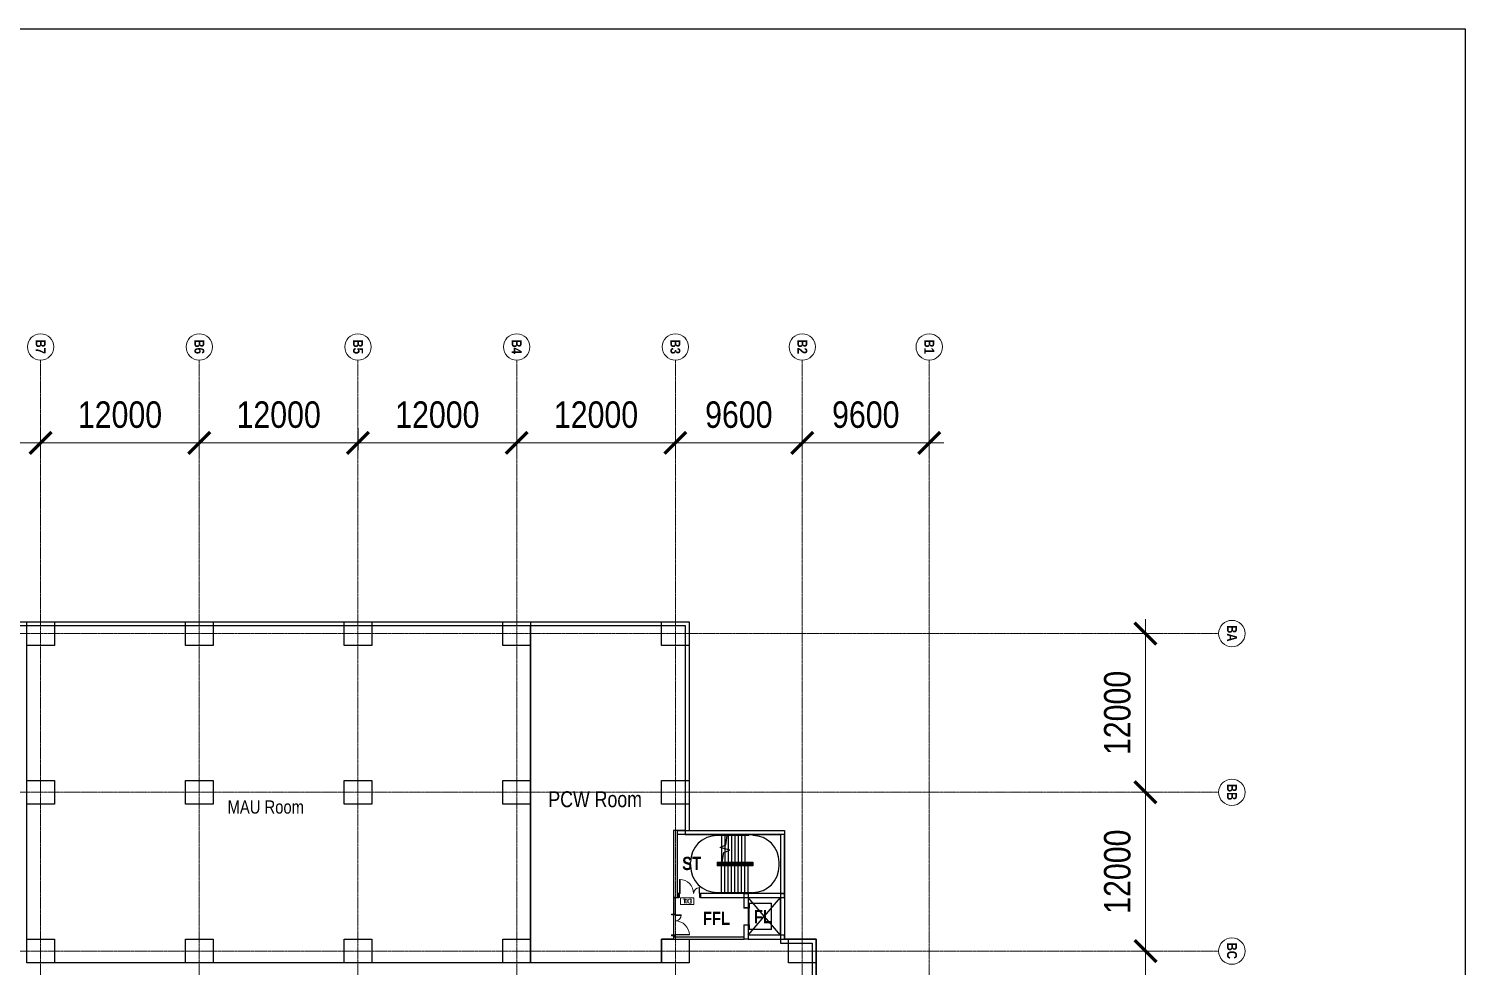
# Model space of a CAD drawing. Extents: x -15449 to 597104, y -1239737 to 53667.
# Drawn here: x 459514 to 568150, y -85685 to -14811 of the extents above; entities that cross this region are included whole.
import ezdxf

# ---------------------------------------------------------------- set-up
doc = ezdxf.new("R2010")
doc.units = 0
doc.header["$LTSCALE"] = 8
doc.linetypes.add('IDA - Grid Line', pattern=[3500, 2000, -500, 500, -500])
doc.layers.get('0').update_dxf_attribs({"color": 1, "linetype": 'CONTINUOUS'})
doc.layers.get('Defpoints').update_dxf_attribs({"linetype": 'CONTINUOUS'})
for name, color, linetype in [('000_CTCI_CR', 170, 'CONTINUOUS'), ('000_CTCI_CSA', 7, 'CONTINUOUS'), ('0_FIRE', 1, 'CONTINUOUS')]:
    doc.layers.add(name, color=color, linetype=linetype)
for name, color, linetype, lineweight in [('000_CTCI_PCW', 72, 'CONTINUOUS', 9), ('A-_ANOTGRID_E', 7, 'CONTINUOUS', 9), ('A-_DOOR----_E', 7, 'CONTINUOUS', 9), ('A-ANOT----_D', 7, 'CONTINUOUS', 9)]:
    doc.layers.add(name, color=color, linetype=linetype, lineweight=lineweight)
for name, color, linetype, lineweight, true_color in [('A-_--------_-D0-2', 4, 'CONTINUOUS', 18, 0x00ffff), ('A-_RALG----_E1-1', 4, 'CONTINUOUS', 9, 0x00ffff), ('A-_RALG----_E3-1', 4, 'CONTINUOUS', 9, 0x00ffff)]:
    doc.layers.add(name, color=color, linetype=linetype, lineweight=lineweight, true_color=true_color)
doc.styles.add('Arial Narrow', font='ARIALN.TTF', dxfattribs={"height": 0.2})
doc.styles.add('Arial Narrow_B', font='ARIALNB.TTF', dxfattribs={"height": 750})
doc.styles.add('Site Area', font='arial.ttf', dxfattribs={"width": 0.8})
doc.dimstyles.new('probe phase 2', dxfattribs={"dimscale": 1100, "dimtxt": 2000, "dimasz": 1.5, "dimexe": 1, "dimexo": 1, "dimgap": 1, "dimtad": 1, "dimdec": 0, "dimzin": 3, "dimdsep": 46, "dimtxsty": 'Arial Narrow', "dimblk": 'X-F10A-LAY-S0-00-ASITE-002$0$_ArchTick', "dimcen": 0, "dimdle": 1, "dimclrd": 256, "dimclre": 256, "dimclrt": 256, "dimadec": 0, "dimazin": 0, "dimtfac": 0.5, "dimtdec": 0, "dimtix": 1, "dimtmove": 2, "dimatfit": 3, "dimfxl": 1, "dimtolj": 1, "dimtzin": 15, "dimlwd": -1, "dimlwe": -1, "dimarcsym": 0})

# ---------------------------------------------------------------- blocks, each defined once
blk = doc.blocks.new('X-F10A-LAY-S0-00-ASITE-002$0$_ArchTick')
at = {"color": 0, "linetype": 'ByBlock', "const_width": 0.15}
blk.add_lwpolyline([(-0.5, -0.5), (0.5, 0.5)], dxfattribs=at)
blk = doc.blocks.new('*D395')
at = {"layer": 'A-ANOT----_D', "transparency": 16777216}
for p, q in [((-69604, 2624), (-69604, 4279)), ((-59404, 2624), (-59404, 4279)), ((-58304, 3179), (-70704, 3179))]:
    blk.add_line(p, q, dxfattribs=at)
at = {"layer": 'Defpoints', "color": 0, "transparency": 16777216}
for p in [(-69604, 3179), (-69604, 1524, 0), (-59404, 1524)]:
    blk.add_point(p, dxfattribs=at)
at = {"layer": 'A-ANOT----_D', "transparency": 16777216, "xscale": 1650, "yscale": 1650, "zscale": 1650, "rotation": 180}
blk.add_blockref('X-F10A-LAY-S0-00-ASITE-002$0$_ArchTick', (-69604, 3179), dxfattribs=at)
at = {"layer": 'A-ANOT----_D', "transparency": 16777216, "xscale": 1650, "yscale": 1650, "zscale": 1650}
blk.add_blockref('X-F10A-LAY-S0-00-ASITE-002$0$_ArchTick', (-59404, 3179), dxfattribs=at)
at = {"layer": 'A-ANOT----_D', "transparency": 16777216, "insert": (-64504, 5300), "char_height": 2000, "width": 8231.19, "attachment_point": 5, "style": 'Arial Narrow'}
blk.add_mtext('\\A1;10200', dxfattribs=at)
blk = doc.blocks.new('*D396')
at = {"layer": 'A-ANOT----_D', "transparency": 16777216}
for p, q in [((24149, -10139), (24149, -24339)), ((24703, -11239), (23049, -11239)), ((24703, -23239), (23049, -23239))]:
    blk.add_line(p, q, dxfattribs=at)
at = {"layer": 'Defpoints', "color": 0, "transparency": 16777216}
for p in [(25803, -11239), (24149, -23239), (25803, -23239, 0)]:
    blk.add_point(p, dxfattribs=at)
at = {"layer": 'A-ANOT----_D', "transparency": 16777216, "xscale": 1650, "yscale": 1650, "zscale": 1650}
for p, rotation in [((24149, -11239), 90), ((24149, -23239), 270)]:
    blk.add_blockref('X-F10A-LAY-S0-00-ASITE-002$0$_ArchTick', p, dxfattribs=dict(at, rotation=rotation))
at = {"layer": 'A-ANOT----_D', "transparency": 16777216, "insert": (22028, -17239), "char_height": 2000, "width": 8231.19, "attachment_point": 5, "rotation": 90, "style": 'Arial Narrow'}
blk.add_mtext('\\A1;12000', dxfattribs=at)
blk = doc.blocks.new('Grid - 4 mm Dia-18759-PH2 LEVEL 3 PROBE')
at = {"layer": 'A-_ANOTGRID_E'}
blk.add_circle((0, 0), 4, dxfattribs=at)
blk = doc.blocks.new('*D381')
at = {"layer": 'A-ANOT----_D', "transparency": 16777216}
for p, q in [((-59404, 2624), (-59404, 4279)), ((-47404, 2624), (-47404, 4279)), ((-46304, 3179), (-60504, 3179))]:
    blk.add_line(p, q, dxfattribs=at)
at = {"layer": 'Defpoints', "color": 0, "transparency": 16777216}
for p in [(-59404, 3179), (-59404, 1524, 0), (-47404, 1524)]:
    blk.add_point(p, dxfattribs=at)
at = {"layer": 'A-ANOT----_D', "transparency": 16777216, "xscale": 1650, "yscale": 1650, "zscale": 1650, "rotation": 180}
blk.add_blockref('X-F10A-LAY-S0-00-ASITE-002$0$_ArchTick', (-59404, 3179), dxfattribs=at)
at = {"layer": 'A-ANOT----_D', "transparency": 16777216, "xscale": 1650, "yscale": 1650, "zscale": 1650}
blk.add_blockref('X-F10A-LAY-S0-00-ASITE-002$0$_ArchTick', (-47404, 3179), dxfattribs=at)
at = {"layer": 'A-ANOT----_D', "transparency": 16777216, "insert": (-53404, 5300), "char_height": 2000, "width": 8231.19, "attachment_point": 5, "style": 'Arial Narrow'}
blk.add_mtext('\\A1;12000', dxfattribs=at)
blk = doc.blocks.new('*D382')
at = {"layer": 'A-ANOT----_D', "transparency": 16777216}
for p, q in [((-47404, 2624), (-47404, 4279)), ((-35404, 2624), (-35404, 4279)), ((-34304, 3179), (-48504, 3179))]:
    blk.add_line(p, q, dxfattribs=at)
at = {"layer": 'Defpoints', "color": 0, "transparency": 16777216}
for p in [(-47404, 3179), (-47404, 1524, 0), (-35404, 1524)]:
    blk.add_point(p, dxfattribs=at)
at = {"layer": 'A-ANOT----_D', "transparency": 16777216, "xscale": 1650, "yscale": 1650, "zscale": 1650, "rotation": 180}
blk.add_blockref('X-F10A-LAY-S0-00-ASITE-002$0$_ArchTick', (-47404, 3179), dxfattribs=at)
at = {"layer": 'A-ANOT----_D', "transparency": 16777216, "xscale": 1650, "yscale": 1650, "zscale": 1650}
blk.add_blockref('X-F10A-LAY-S0-00-ASITE-002$0$_ArchTick', (-35404, 3179), dxfattribs=at)
at = {"layer": 'A-ANOT----_D', "transparency": 16777216, "insert": (-41404, 5300), "char_height": 2000, "width": 8231.19, "attachment_point": 5, "style": 'Arial Narrow'}
blk.add_mtext('\\A1;12000', dxfattribs=at)
blk = doc.blocks.new('*D383')
at = {"layer": 'A-ANOT----_D', "transparency": 16777216}
for p, q in [((-35404, 2624), (-35404, 4279)), ((-23404, 2624), (-23404, 4279)), ((-22304, 3179), (-36504, 3179))]:
    blk.add_line(p, q, dxfattribs=at)
at = {"layer": 'Defpoints', "color": 0, "transparency": 16777216}
for p in [(-35404, 3179), (-35404, 1524, 0), (-23404, 1524)]:
    blk.add_point(p, dxfattribs=at)
at = {"layer": 'A-ANOT----_D', "transparency": 16777216, "xscale": 1650, "yscale": 1650, "zscale": 1650, "rotation": 180}
blk.add_blockref('X-F10A-LAY-S0-00-ASITE-002$0$_ArchTick', (-35404, 3179), dxfattribs=at)
at = {"layer": 'A-ANOT----_D', "transparency": 16777216, "xscale": 1650, "yscale": 1650, "zscale": 1650}
blk.add_blockref('X-F10A-LAY-S0-00-ASITE-002$0$_ArchTick', (-23404, 3179), dxfattribs=at)
at = {"layer": 'A-ANOT----_D', "transparency": 16777216, "insert": (-29404, 5300), "char_height": 2000, "width": 8231.19, "attachment_point": 5, "style": 'Arial Narrow'}
blk.add_mtext('\\A1;12000', dxfattribs=at)
blk = doc.blocks.new('*D384')
at = {"layer": 'A-ANOT----_D', "transparency": 16777216}
for p, q in [((-23404, 2624), (-23404, 4279)), ((-11404, 2624), (-11404, 4279)), ((-10304, 3179), (-24504, 3179))]:
    blk.add_line(p, q, dxfattribs=at)
at = {"layer": 'Defpoints', "color": 0, "transparency": 16777216}
for p in [(-23404, 3179), (-23404, 1524, 0), (-11404, 1524)]:
    blk.add_point(p, dxfattribs=at)
at = {"layer": 'A-ANOT----_D', "transparency": 16777216, "xscale": 1650, "yscale": 1650, "zscale": 1650, "rotation": 180}
blk.add_blockref('X-F10A-LAY-S0-00-ASITE-002$0$_ArchTick', (-23404, 3179), dxfattribs=at)
at = {"layer": 'A-ANOT----_D', "transparency": 16777216, "xscale": 1650, "yscale": 1650, "zscale": 1650}
blk.add_blockref('X-F10A-LAY-S0-00-ASITE-002$0$_ArchTick', (-11404, 3179), dxfattribs=at)
at = {"layer": 'A-ANOT----_D', "transparency": 16777216, "insert": (-17404, 5300), "char_height": 2000, "width": 8231.19, "attachment_point": 5, "style": 'Arial Narrow'}
blk.add_mtext('\\A1;12000', dxfattribs=at)
blk = doc.blocks.new('*D385')
at = {"layer": 'A-ANOT----_D', "transparency": 16777216}
for p, q in [((-11404, 2624), (-11404, 4279)), ((-1804, 2624), (-1804, 4279)), ((-704, 3179), (-12504, 3179))]:
    blk.add_line(p, q, dxfattribs=at)
at = {"layer": 'Defpoints', "color": 0, "transparency": 16777216}
for p in [(-11404, 3179), (-11404, 1524, 0), (-1804, 1524, 0)]:
    blk.add_point(p, dxfattribs=at)
at = {"layer": 'A-ANOT----_D', "transparency": 16777216, "xscale": 1650, "yscale": 1650, "zscale": 1650, "rotation": 180}
blk.add_blockref('X-F10A-LAY-S0-00-ASITE-002$0$_ArchTick', (-11404, 3179), dxfattribs=at)
at = {"layer": 'A-ANOT----_D', "transparency": 16777216, "xscale": 1650, "yscale": 1650, "zscale": 1650}
blk.add_blockref('X-F10A-LAY-S0-00-ASITE-002$0$_ArchTick', (-1804, 3179), dxfattribs=at)
at = {"layer": 'A-ANOT----_D', "transparency": 16777216, "insert": (-6604, 5300), "char_height": 2000, "width": 8231.19, "attachment_point": 5, "style": 'Arial Narrow'}
blk.add_mtext('\\A1;9600', dxfattribs=at)
blk = doc.blocks.new('*D386')
at = {"layer": 'A-ANOT----_D', "transparency": 16777216}
for p, q in [((-1804, 2624), (-1804, 4279)), ((7796, 2624), (7796, 4279)), ((8896, 3179), (-2904, 3179))]:
    blk.add_line(p, q, dxfattribs=at)
at = {"layer": 'Defpoints', "color": 0, "transparency": 16777216}
for p in [(-1804, 3179), (-1804, 1524, 0), (7796, 1524, 0)]:
    blk.add_point(p, dxfattribs=at)
at = {"layer": 'A-ANOT----_D', "transparency": 16777216, "xscale": 1650, "yscale": 1650, "zscale": 1650, "rotation": 180}
blk.add_blockref('X-F10A-LAY-S0-00-ASITE-002$0$_ArchTick', (-1804, 3179), dxfattribs=at)
at = {"layer": 'A-ANOT----_D', "transparency": 16777216, "xscale": 1650, "yscale": 1650, "zscale": 1650}
blk.add_blockref('X-F10A-LAY-S0-00-ASITE-002$0$_ArchTick', (7796, 3179), dxfattribs=at)
at = {"layer": 'A-ANOT----_D', "transparency": 16777216, "insert": (2996, 5300), "char_height": 2000, "width": 8231.19, "attachment_point": 5, "style": 'Arial Narrow'}
blk.add_mtext('\\A1;9600', dxfattribs=at)
blk = doc.blocks.new('*D387')
at = {"layer": 'A-ANOT----_D', "transparency": 16777216}
for p, q in [((24149, -22139), (24149, -36339)), ((24703, -23239), (23049, -23239)), ((24703, -35239), (23049, -35239))]:
    blk.add_line(p, q, dxfattribs=at)
at = {"layer": 'Defpoints', "color": 0, "transparency": 16777216}
for p in [(25803, -23239), (24149, -35239), (25803, -35239, 0)]:
    blk.add_point(p, dxfattribs=at)
at = {"layer": 'A-ANOT----_D', "transparency": 16777216, "xscale": 1650, "yscale": 1650, "zscale": 1650}
for p, rotation in [((24149, -23239), 90), ((24149, -35239), 270)]:
    blk.add_blockref('X-F10A-LAY-S0-00-ASITE-002$0$_ArchTick', p, dxfattribs=dict(at, rotation=rotation))
at = {"layer": 'A-ANOT----_D', "transparency": 16777216, "insert": (22028, -29239), "char_height": 2000, "width": 8231.19, "attachment_point": 5, "rotation": 90, "style": 'Arial Narrow'}
blk.add_mtext('\\A1;12000', dxfattribs=at)
blk = doc.blocks.new('*D388')
at = {"layer": 'A-ANOT----_D', "transparency": 16777216}
for p, q in [((24149, -34139), (24149, -48339)), ((24703, -35239), (23049, -35239)), ((24703, -47239), (23049, -47239))]:
    blk.add_line(p, q, dxfattribs=at)
at = {"layer": 'Defpoints', "color": 0, "transparency": 16777216}
for p in [(25803, -35239), (24149, -47239), (25803, -47239, 0)]:
    blk.add_point(p, dxfattribs=at)
at = {"layer": 'A-ANOT----_D', "transparency": 16777216, "xscale": 1650, "yscale": 1650, "zscale": 1650}
for p, rotation in [((24149, -35239), 90), ((24149, -47239), 270)]:
    blk.add_blockref('X-F10A-LAY-S0-00-ASITE-002$0$_ArchTick', p, dxfattribs=dict(at, rotation=rotation))
at = {"layer": 'A-ANOT----_D', "transparency": 16777216, "insert": (22028, -41239), "char_height": 2000, "width": 8231.19, "attachment_point": 5, "rotation": 90, "style": 'Arial Narrow'}
blk.add_mtext('\\A1;12000', dxfattribs=at)
blk = doc.blocks.new('column grid')
at = {"color": 252, "elevation": 0}
for points in [[(-60454.4, -10338.8), (-58354.4, -10338.8), (-58354.4, -12138.8), (-60454.4, -12138.8)], [(-48454.4, -10339.3), (-46354.4, -10339.3), (-46354.4, -12139.3), (-48454.4, -12139.3)], [(-36454.4, -10339.4), (-34354.4, -10339.4), (-34354.4, -12139.4), (-36454.4, -12139.4)], [(-24454.4, -10338.8), (-22354.4, -10338.8), (-22354.4, -12138.8), (-24454.4, -12138.8)], [(-12454.4, -10338.8), (-10354.4, -10338.8), (-10354.4, -12138.8), (-12454.4, -12138.8)], [(-60454.4, -22338.8), (-58354.4, -22338.8), (-58354.4, -24138.8), (-60454.4, -24138.8)], [(-48454.4, -22339.3), (-46354.4, -22339.3), (-46354.4, -24139.3), (-48454.4, -24139.3)], [(-36454.4, -22339.4), (-34354.4, -22339.4), (-34354.4, -24139.4), (-36454.4, -24139.4)], [(-24454.4, -22338.8), (-22354.4, -22338.8), (-22354.4, -24138.8), (-24454.4, -24138.8)], [(-12454.4, -22338.8), (-10354.4, -22338.8), (-10354.4, -24138.8), (-12454.4, -24138.8)], [(-60454.4, -34338.8), (-58354.4, -34338.8), (-58354.4, -36138.8), (-60454.4, -36138.8)], [(-48454.4, -34339.3), (-46354.4, -34339.3), (-46354.4, -36139.3), (-48454.4, -36139.3)], [(-36454.4, -34339.4), (-34354.4, -34339.4), (-34354.4, -36139.4), (-36454.4, -36139.4)], [(-24454.4, -34338.8), (-22354.4, -34338.8), (-22354.4, -36138.8), (-24454.4, -36138.8)], [(-12454.4, -34338.8), (-10354.4, -34338.8), (-10354.4, -36138.8), (-12454.4, -36138.8)], [(-2854.4, -34338.8), (-754.4, -34338.8), (-754.4, -36138.8), (-2854.4, -36138.8)]]:
    blk.add_lwpolyline(points, close=True, dxfattribs=at)
at = {"layer": 'A-_ANOTGRID_E', "color": 8, "linetype": 'IDA - Grid Line', "ltscale": 0.005, "true_color": 0x808080}
for p, q in [((-59404.4, 9427, 0), (-59404.4, -120414.2, 0)), ((-47404.4, 9427, 0), (-47404.4, -120414.2, 0)), ((-35404.4, 9427, 0), (-35404.4, -120414.2, 0)), ((-23404.4, 9427, 0), (-23404.4, -120414.2, 0)), ((-11404.4, 9427, 0), (-11404.4, -120414.2, 0)), ((-1804.4, 9427, 0), (-1804.4, -120414.2, 0)), ((7795.6, 9427, 0), (7795.6, -120414.2, 0)), ((29680.4, -11238.8, 0), (-104784.6, -11238.8, 0)), ((29680.4, -23238.8, 0), (-104784.6, -23238.8, 0)), ((29680.4, -35238.8, 0), (-104784.6, -35238.8, 0))]:
    blk.add_line(p, q, dxfattribs=at)
at = {"layer": 'Defpoints', "color": 2, "elevation": 0}
blk.add_lwpolyline([(-127418.5, 34485), (48331.5, 34485), (48331.5, -126648), (-127418.5, -126648)], close=True, dxfattribs=at)
at = {"layer": 'A-_ANOTGRID_E'}
for p, xscale, yscale, zscale, rotation in [((-59404.4, 10427, 0), 249.9999999999997, 249.9999999999997, 249.9999999999997, 180), ((-47404.4, 10427, 0), 249.9999999999997, 249.9999999999997, 249.9999999999997, 179.9999999999998), ((-35404.4, 10427, 0), 249.9999999999998, 249.9999999999998, 249.9999999999998, 179.9999999999997), ((-23404.4, 10427, 0), 249.9999999999997, 249.9999999999997, 249.9999999999997, 179.9999999999999), ((-11404.4, 10427, 0), 249.9999999999998, 249.9999999999998, 249.9999999999998, 179.9999999999998), ((-1804.4, 10427, 0), 249.9999999999997, 249.9999999999997, 249.9999999999997, 179.9999999999999), ((7795.6, 10427, 0), 249.9999999999998, 249.9999999999998, 249.9999999999998, 179.9999999999998), ((30680.4, -23238.8, 0), 250.0000000000003, 250.0000000000003, 250.0000000000003, 90), ((30680.4, -35238.8, 0), 250.0000000000003, 250.0000000000003, 250.0000000000003, 90)]:
    blk.add_blockref('Grid - 4 mm Dia-18759-PH2 LEVEL 3 PROBE', p, dxfattribs=dict(at, xscale=xscale, yscale=yscale, zscale=zscale, rotation=rotation))
at = {"layer": 'A-_ANOTGRID_E', "color": 1, "xscale": 250.0000000000003, "yscale": 250.0000000000003, "zscale": 250.0000000000003, "rotation": 90}
blk.add_blockref('Grid - 4 mm Dia-18759-PH2 LEVEL 3 PROBE', (30680.4, -11238.8, 0), dxfattribs=at)
at = {"layer": 'A-_ANOTGRID_E', "char_height": 750, "attachment_point": 1, "rotation": 270, "style": 'Arial Narrow_B'}
for s, insert, width in [('B7', (-59026.3, 10996, 0), 1342.827), ('B6', (-47026.3, 10996, 0), 1342.827), ('B5', (-35026.3, 10996, 0), 1342.827), ('B4', (-23026.3, 10996, 0), 1342.827), ('B3', (-11026.3, 10996, 0), 1342.827), ('B2', (-1426.3, 10996, 0), 1342.827), ('B1', (8173.7, 10996, 0), 1342.827), ('BA', (31064.6, -10602.8, 0), 1342.827), ('BB', (31064.6, -22602.8, 0), 1523.206), ('BC', (31064.6, -34602.8, 0), 1523.206)]:
    blk.add_mtext(s, dxfattribs=dict(at, insert=insert, width=width))
at = {"layer": 'A-ANOT----_D'}
for base, p1, p2, picture, middle in [((-69604.4, 3178.8, 0), (-59404.4, 1524.3, 0), (-69604.4, 1524.3, 0), '*D395', (-64504.4, 5299.9, 0)), ((-59404.4, 3178.8, 0), (-47404.4, 1524.3, 0), (-59404.4, 1524.3, 0), '*D381', (-53404.4, 5299.9, 0)), ((-47404.4, 3178.8, 0), (-35404.4, 1524.3, 0), (-47404.4, 1524.3, 0), '*D382', (-41404.4, 5299.9, 0)), ((-35404.4, 3178.8, 0), (-23404.4, 1524.3, 0), (-35404.4, 1524.3, 0), '*D383', (-29404.4, 5299.9, 0)), ((-23404.4, 3178.8, 0), (-11404.4, 1524.3, 0), (-23404.4, 1524.3, 0), '*D384', (-17404.4, 5299.9, 0)), ((-11404.4, 3178.8, 0), (-1804.4, 1524.3, 0), (-11404.4, 1524.3, 0), '*D385', (-6604.4, 5299.9, 0)), ((-1804.4, 3178.8, 0), (7795.6, 1524.3, 0), (-1804.4, 1524.3, 0), '*D386', (2995.6, 5299.9, 0))]:
    dim = blk.add_linear_dim(base=base, p1=p1, p2=p2, dimstyle='probe phase 2', dxfattribs=at)
    dim.commit()
    dim.dimension.update_dxf_attribs({"geometry": picture, "text_midpoint": middle})
for base, p1, p2, picture, middle in [((24148.9, -23238.8, 0), (25803.4, -11238.8, 0), (25803.4, -23238.8, 0), '*D396', (22027.7, -17238.8, 0)), ((24148.9, -35238.8, 0), (25803.4, -23238.8, 0), (25803.4, -35238.8, 0), '*D387', (22027.7, -29238.8, 0)), ((24148.9, -47238.8, 0), (25803.4, -35238.8, 0), (25803.4, -47238.8, 0), '*D388', (22027.7, -41238.8, 0))]:
    dim = blk.add_linear_dim(base=base, p1=p1, p2=p2, angle=90, dimstyle='probe phase 2', dxfattribs=at)
    dim.commit()
    dim.dimension.update_dxf_attribs({"geometry": picture, "text_midpoint": middle})
blk = doc.blocks.new('CTCI_Building Footprint and Grid')
at = {"color": 8}
for p, q in [((1976397, -892162, 0), (1976097, -892162, 0)), ((1976097, -892162, 0), (1976097, -897222, 0)), ((1976397, -892162, 0), (1984496, -892162, 0)), ((1976397, -892462, 0), (1976397, -892162, 0)), ((1976397, -897222, 0), (1976397, -892162, 0)), ((1984496, -892462, 0), (1976397, -892462, 0)), ((1979746, -892462, 0), (1979746, -892502, 0)), ((1979746, -892542, 0), (1979746, -894542, 0)), ((1979996, -892462, 0), (1979996, -892502, 0)), ((1979996, -892542, 0), (1979996, -894542, 0)), ((1980074, -893253, 0), (1980176, -892542, 0)), ((1980187, -892502, 0), (1980197, -892462, 0)), ((1980246, -892462, 0), (1980246, -892502, 0)), ((1980246, -892542, 0), (1980246, -894542, 0)), ((1980496, -892462, 0), (1980496, -892502, 0)), ((1980496, -892542, 0), (1980496, -894542, 0)), ((1980746, -892462, 0), (1980746, -892502, 0)), ((1980746, -892542, 0), (1980746, -894542, 0)), ((1980996, -892462, 0), (1980996, -892502, 0)), ((1980996, -892542, 0), (1980996, -894542, 0)), ((1981246, -892462, 0), (1981246, -892502, 0)), ((1981246, -892542, 0), (1981246, -894542, 0)), ((1981496, -892462, 0), (1981496, -892502, 0)), ((1981496, -892542, 0), (1981496, -894542, 0)), ((1984496, -892462, 0), (1984196, -892462, 0)), ((1984196, -892462, 0), (1984196, -896922, 0)), ((1984496, -892162, 0), (1984496, -892462, 0)), ((1984496, -896922, 0), (1984496, -892462, 0)), ((1979634, -893445, 0), (1980074, -893253, 0)), ((1980359, -893640, 0), (1979634, -893445, 0)), ((1979746, -893396, 0), (1979746, -893475, 0)), ((1979795, -894542, 0), (1979919, -893832, 0)), ((1979919, -893832, 0), (1980359, -893640, 0)), ((1979996, -893287, 0), (1979996, -893542, 0)), ((1980246, -893609, 0), (1980246, -893689, 0)), ((1977396, -894842, 0), (1977396, -894542, 0)), ((1979396, -894542, 0), (1979396, -894842, 0)), ((1979746, -896842, 0), (1979746, -894842, 0)), ((1979996, -896842, 0), (1979996, -894842, 0)), ((1980246, -896842, 0), (1980246, -894842, 0)), ((1980496, -896842, 0), (1980496, -894842, 0)), ((1980746, -896842, 0), (1980746, -894842, 0)), ((1980996, -896842, 0), (1980996, -894842, 0)), ((1981246, -896842, 0), (1981246, -894842, 0)), ((1981496, -896842, 0), (1981496, -894842, 0)), ((1981746, -896842, 0), (1981746, -894842, 0)), ((1982096, -894842, 0), (1982096, -894542, 0)), ((1982096, -894542, 0), (1982096, -894842, 0)), ((1984096, -894842, 0), (1984096, -894542, 0)), ((1976097, -897222, 0), (1976397, -897222, 0)), ((1976247, -897222, 0), (1976097, -897222, 0)), ((1976097, -897222, 0), (1976097, -898473, 0)), ((1976247, -898473, 0), (1976247, -897222, 0)), ((1976497, -896922, 0), (1976397, -896922, 0)), ((1976397, -896922, 0), (1976397, -897222, 0)), ((1976397, -897222, 0), (1976497, -897222, 0)), ((1976497, -897222, 0), (1976497, -896922, 0)), ((1984496, -896922, 0), (1978147, -896922, 0)), ((1978147, -896922, 0), (1978147, -897222, 0)), ((1978147, -897222, 0), (1984496, -897222, 0)), ((1979746, -896922, 0), (1979746, -896882, 0)), ((1979996, -896922, 0), (1979996, -896882, 0)), ((1980246, -896922, 0), (1980246, -896882, 0)), ((1980496, -896922, 0), (1980496, -896882, 0)), ((1980746, -896922, 0), (1980746, -896882, 0)), ((1980996, -896922, 0), (1980996, -896882, 0)), ((1981246, -896922, 0), (1981246, -896882, 0)), ((1981446, -897998, 0), (1981446, -896922, 0)), ((1981446, -896922, 0), (1981746, -896922, 0)), ((1981496, -896922, 0), (1981496, -896882, 0)), ((1981746, -896922, 0), (1981746, -896882, 0)), ((1981746, -896922, 0), (1981746, -897998, 0)), ((1984496, -896922, 0), (1981746, -896922, 0)), ((1981746, -896922, 0), (1981746, -897222, 0)), ((1981746, -900073, 0), (1984196, -897222, 0)), ((1984196, -900073, 0), (1981746, -897222, 0)), ((1981746, -897222, 0), (1984496, -897222, 0)), ((1984196, -896922, 0), (1984496, -896922, 0)), ((1984196, -900073, 0), (1984196, -897222, 0)), ((1984196, -897222, 0), (1984496, -897222, 0)), ((1984496, -897222, 0), (1984496, -896922, 0)), ((1984496, -897222, 0), (1984496, -896922, 0)), ((1984496, -897222, 0), (1984496, -900073, 0)), ((1981746, -897998, 0), (1981446, -897998, 0)), ((1976097, -898473, 0), (1976247, -898473, 0)), ((1981446, -900373, 0), (1981446, -899298, 0)), ((1981446, -899298, 0), (1981746, -899298, 0)), ((1981746, -899298, 0), (1981746, -900373, 0)), ((1981446, -900223, 0), (1976097, -900223, 0)), ((1976097, -900223, 0), (1976097, -900373, 0)), ((1976097, -900373, 0), (1981446, -900373, 0)), ((1981446, -900373, 0), (1981446, -900223, 0)), ((1981746, -900373, 0), (1981446, -900373, 0)), ((1984496, -900073, 0), (1981747, -900073, 0)), ((1981747, -900073, 0), (1981747, -900373, 0)), ((1984497, -900073, 0), (1981747, -900073, 0)), ((1981747, -900073, 0), (1981747, -900373, 0)), ((1981747, -900373, 0), (1984496, -900373, 0)), ((1981747, -900373, 0), (1984497, -900373, 0)), ((1984496, -900073, 0), (1984196, -900073, 0)), ((1984496, -900373, 0), (1984496, -900073, 0)), ((1984497, -900373, 0), (1984497, -900073, 0))]:
    blk.add_line(p, q, dxfattribs=at)
for centre, start, end in [((1979396, -894542, 0), 90, 180), ((1982096, -894542, 0), 0, 90), ((1979396, -894842, 0), 180, 270), ((1982096, -894842, 0), 270, 0)]:
    blk.add_arc(centre, 2000, start, end, dxfattribs=at)
at = {"layer": '000_CTCI_CSA', "color": 8}
for p, q in [((1907397, -876372, 0), (1977296, -876373, 0)), ((1907697, -876672, 0), (1976996, -876673, 0)), ((1976996, -876673, 0), (1976996, -892462, 0)), ((1977296, -876373, 0), (1977296, -892162, 0)), ((1976996, -892462, 0), (1984197, -892462, 0)), ((1977296, -892162, 0), (1984497, -892162, 0)), ((1984197, -892462, 0), (1984197, -900673, 0)), ((1984497, -892162, 0), (1984497, -900373, 0)), ((1984497, -900373, 0), (1986897, -900373, 0)), ((1986897, -900373, 0), (1986897, -936373, 0)), ((1984197, -900673, 0), (1986597, -900673, 0)), ((1986597, -900673, 0), (1986597, -936673, 0))]:
    blk.add_line(p, q, dxfattribs=at)
at = {"layer": 'A-_--------_-D0-2', "color": 8}
for p, q in [((1976647, -897256, 0), (1976647, -897756, 0)), ((1977647, -897256, 0), (1976647, -897256, 0)), ((1977647, -897756, 0), (1977647, -897256, 0)), ((1976647, -897756, 0), (1977647, -897756, 0)), ((1976997, -897356, 0), (1976857, -897356, 0)), ((1976927, -897356, 0), (1976927, -897656, 0)), ((1977047, -897356, 0), (1977047, -897656, 0)), ((1977117, -897356, 0), (1977257, -897656, 0)), ((1977257, -897356, 0), (1977117, -897656, 0)), ((1977437, -897356, 0), (1977307, -897356, 0)), ((1977437, -897656, 0), (1977307, -897656, 0)), ((1977437, -897498, 0), (1977357, -897498, 0)), ((1977437, -897356, 0), (1977437, -897656, 0))]:
    blk.add_line(p, q, dxfattribs=at)
at = {"layer": 'A-_DOOR----_E', "color": 8}
for p, q in [((1976567, -895862, 0), (1976599, -895862, 0)), ((1976567, -896922, 0), (1976567, -895862, 0)), ((1976599, -895862, 0), (1976599, -896922, 0)), ((1976497, -897222, 0), (1976497, -896922, 0)), ((1976497, -896922, 0), (1976567, -896922, 0)), ((1976567, -897222, 0), (1976497, -897222, 0)), ((1976599, -896922, 0), (1976567, -896922, 0)), ((1976567, -896922, 0), (1976567, -897222, 0)), ((1978077, -896472, 0), (1978045, -896472, 0)), ((1978045, -896472, 0), (1978045, -896922, 0)), ((1978045, -896922, 0), (1978077, -896922, 0)), ((1978077, -896922, 0), (1978077, -896472, 0)), ((1978077, -897222, 0), (1978077, -896922, 0)), ((1978077, -896922, 0), (1978147, -896922, 0)), ((1978147, -897222, 0), (1978077, -897222, 0)), ((1978147, -896922, 0), (1978147, -897222, 0)), ((1981426, -898013, 0), (1981426, -897873, 0)), ((1981431, -897868, 0), (1981446, -897868, 0)), ((1981446, -897868, 0), (1981431, -897868, 0)), ((1981751, -898018, 0), (1981431, -898018, 0)), ((1981746, -897918, 0), (1981751, -897918, 0)), ((1981746, -899278, 0), (1981746, -898017, 0)), ((1981751, -897918, 0), (1981751, -898018, 0)), ((1981751, -897918, 0), (1981761, -897918, 0)), ((1981761, -897918, 0), (1981761, -899378, 0)), ((1981761, -897998, 0), (1981761, -898646, 0)), ((1981786, -898646, 0), (1981786, -897998, 0)), ((1981801, -898648, 0), (1981801, -897998, 0)), ((1981826, -897648, 0), (1983526, -897648, 0)), ((1981826, -898018, 0), (1981826, -897648, 0)), ((1981826, -897673, 0), (1981826, -898018, 0)), ((1981826, -897998, 0), (1981826, -898648, 0)), ((1981826, -898018, 0), (1981851, -898018, 0)), ((1983501, -897673, 0), (1981851, -897673, 0)), ((1981851, -898018, 0), (1981851, -897673, 0)), ((1983501, -899623, 0), (1983501, -897673, 0)), ((1983526, -897648, 0), (1983526, -899648, 0)), ((1975947, -898473, 0), (1975947, -898543, 0)), ((1976247, -898473, 0), (1975947, -898473, 0)), ((1975947, -898543, 0), (1976247, -898543, 0)), ((1976247, -898543, 0), (1976247, -898473, 0)), ((1976247, -898543, 0), (1976697, -898543, 0)), ((1976247, -898575, 0), (1976247, -898543, 0)), ((1976697, -898575, 0), (1976247, -898575, 0)), ((1976697, -898543, 0), (1976697, -898575, 0)), ((1981426, -899423, 0), (1981426, -899283, 0)), ((1981431, -899278, 0), (1981751, -899278, 0)), ((1981446, -899428, 0), (1981431, -899428, 0)), ((1981431, -899428, 0), (1981446, -899428, 0)), ((1981751, -899378, 0), (1981746, -899378, 0)), ((1981751, -899278, 0), (1981751, -899378, 0)), ((1981761, -899378, 0), (1981751, -899378, 0)), ((1981761, -898650, 0), (1981761, -899298, 0)), ((1981786, -899298, 0), (1981786, -898650, 0)), ((1981801, -898648, 0), (1981801, -899298, 0)), ((1981826, -899298, 0), (1981826, -898648, 0)), ((1981826, -899648, 0), (1981826, -899278, 0)), ((1981826, -899278, 0), (1981851, -899278, 0)), ((1981851, -899278, 0), (1981851, -899623, 0)), ((1975947, -900053, 0), (1975947, -900123, 0)), ((1976247, -900053, 0), (1975947, -900053, 0)), ((1975947, -900123, 0), (1976247, -900123, 0)), ((1976247, -900021, 0), (1976247, -900053, 0)), ((1977307, -900021, 0), (1976247, -900021, 0)), ((1976247, -900053, 0), (1977307, -900053, 0)), ((1976247, -900123, 0), (1976247, -900053, 0)), ((1977307, -900053, 0), (1977307, -900021, 0)), ((1983526, -899648, 0), (1981826, -899648, 0)), ((1981851, -899623, 0), (1983501, -899623, 0))]:
    blk.add_line(p, q, dxfattribs=at)
for centre, radius, start, end in [((1976567, -896922, 0), 1060, 0.00004, 90.00004), ((1976567, -896922, 0), 1060, 0.00004, 90.00004), ((1978077, -896922, 0), 450, 90.00004, 180.00004), ((1978077, -896922, 0), 450, 90.00004, 180.00004), ((1981431, -897873, 0), 5, 90, 180), ((1981431, -897873, 0), 5, 90, 165), ((1981431, -898013, 0), 5, 180, 270), ((1976247, -898543, 0), 450, 269.99996, 359.99996), ((1976247, -898543, 0), 450, 269.99996, 359.99996), ((1976247, -900053, 0), 1060, 359.99996, 89.99996), ((1976247, -900053, 0), 1060, 359.99996, 89.99996), ((1981431, -899283, 0), 5, 90, 180), ((1981431, -899423, 0), 5, 180, 270), ((1981431, -899423, 0), 5, 195, 270)]:
    blk.add_arc(centre, radius, start, end, dxfattribs=at)
at = {"layer": 'A-_RALG----_E1-1', "color": 8}
for p, q in [((1979446, -892502, 0), (1979446, -892542, 0)), ((1979746, -892502, 0), (1979446, -892502, 0)), ((1979746, -892542, 0), (1979446, -892542, 0)), ((1980187, -892502, 0), (1979746, -892502, 0)), ((1980176, -892542, 0), (1979746, -892542, 0)), ((1980176, -892542, 0), (1980187, -892502, 0)), ((1981746, -892542, 0), (1980176, -892542, 0)), ((1981746, -892502, 0), (1980187, -892502, 0)), ((1981796, -892502, 0), (1981746, -892502, 0)), ((1981796, -892542, 0), (1981746, -892542, 0)), ((1981796, -892502, 0), (1981796, -892542, 0)), ((1979746, -894572, 0), (1979795, -894572, 0)), ((1979746, -894572, 0), (1979746, -894612, 0)), ((1979795, -894572, 0), (1979746, -894572, 0)), ((1979795, -894612, 0), (1979746, -894612, 0)), ((1979795, -894612, 0), (1979746, -894612, 0)), ((1979446, -896882, 0), (1979446, -896842, 0)), ((1979446, -896842, 0), (1979496, -896842, 0)), ((1979446, -896882, 0), (1979496, -896882, 0)), ((1979496, -896842, 0), (1981746, -896842, 0)), ((1979496, -896882, 0), (1981746, -896882, 0)), ((1981746, -896842, 0), (1982046, -896842, 0)), ((1981746, -896882, 0), (1982046, -896882, 0)), ((1982046, -896882, 0), (1982046, -896842, 0))]:
    blk.add_line(p, q, dxfattribs=at)
at = {"layer": 'A-_RALG----_E3-1', "color": 8}
for p, q in [((1979396, -894542, 0), (1979396, -894842, 0)), ((1979746, -894542, 0), (1979396, -894542, 0)), ((1979396, -894842, 0), (1979496, -894842, 0)), ((1979421, -894567, 0), (1979421, -894817, 0)), ((1979746, -894567, 0), (1979421, -894567, 0)), ((1979421, -894817, 0), (1979496, -894817, 0)), ((1979471, -894617, 0), (1979471, -894767, 0)), ((1979746, -894617, 0), (1979471, -894617, 0)), ((1979746, -894642, 0), (1979471, -894642, 0)), ((1979471, -894742, 0), (1979496, -894742, 0)), ((1979471, -894767, 0), (1979496, -894767, 0)), ((1979496, -894742, 0), (1979746, -894742, 0)), ((1979496, -894767, 0), (1979746, -894767, 0)), ((1979496, -894817, 0), (1979746, -894817, 0)), ((1979496, -894842, 0), (1979746, -894842, 0)), ((1979746, -894542, 0), (1979746, -894567, 0)), ((1979795, -894542, 0), (1979746, -894542, 0)), ((1979746, -894567, 0), (1979746, -894542, 0)), ((1979746, -894567, 0), (1979746, -894572, 0)), ((1979795, -894567, 0), (1979746, -894567, 0)), ((1979746, -894572, 0), (1979746, -894567, 0)), ((1979746, -894612, 0), (1979746, -894617, 0)), ((1979746, -894617, 0), (1979746, -894612, 0)), ((1979746, -894617, 0), (1979746, -894642, 0)), ((1979795, -894617, 0), (1979746, -894617, 0)), ((1979746, -894642, 0), (1979746, -894617, 0)), ((1979795, -894642, 0), (1979746, -894642, 0)), ((1979746, -894742, 0), (1981746, -894742, 0)), ((1979746, -894767, 0), (1981746, -894767, 0)), ((1979746, -894817, 0), (1981746, -894817, 0)), ((1979746, -894842, 0), (1981746, -894842, 0)), ((1979795, -894567, 0), (1979795, -894542, 0)), ((1981746, -894542, 0), (1979795, -894542, 0)), ((1979795, -894567, 0), (1979795, -894542, 0)), ((1981746, -894542, 0), (1979795, -894542, 0)), ((1979795, -894572, 0), (1979795, -894567, 0)), ((1979795, -894572, 0), (1979795, -894567, 0)), ((1979795, -894572, 0), (1979795, -894567, 0)), ((1981746, -894567, 0), (1979795, -894567, 0)), ((1979795, -894572, 0), (1979795, -894567, 0)), ((1979795, -894572, 0), (1979795, -894567, 0)), ((1979795, -894572, 0), (1979795, -894567, 0)), ((1981746, -894567, 0), (1979795, -894567, 0)), ((1979795, -894617, 0), (1979795, -894612, 0)), ((1979795, -894617, 0), (1979795, -894612, 0)), ((1979795, -894617, 0), (1979795, -894612, 0)), ((1979795, -894617, 0), (1979795, -894612, 0)), ((1979795, -894617, 0), (1979795, -894612, 0)), ((1979795, -894617, 0), (1979795, -894612, 0)), ((1979795, -894642, 0), (1979795, -894617, 0)), ((1981746, -894617, 0), (1979795, -894617, 0)), ((1979795, -894642, 0), (1979795, -894617, 0)), ((1981746, -894617, 0), (1979795, -894617, 0)), ((1981746, -894642, 0), (1979795, -894642, 0)), ((1981746, -894642, 0), (1979795, -894642, 0)), ((1982096, -894542, 0), (1981746, -894542, 0)), ((1982096, -894542, 0), (1981746, -894542, 0)), ((1982071, -894567, 0), (1981746, -894567, 0)), ((1982071, -894567, 0), (1981746, -894567, 0)), ((1982021, -894617, 0), (1981746, -894617, 0)), ((1982021, -894617, 0), (1981746, -894617, 0)), ((1982021, -894642, 0), (1981746, -894642, 0)), ((1982021, -894642, 0), (1981746, -894642, 0)), ((1981746, -894767, 0), (1981746, -894742, 0)), ((1981746, -894742, 0), (1981746, -894767, 0)), ((1981746, -894742, 0), (1982021, -894742, 0)), ((1981746, -894742, 0), (1981746, -894767, 0)), ((1981746, -894742, 0), (1982021, -894742, 0)), ((1981746, -894772, 0), (1981746, -894767, 0)), ((1981746, -894767, 0), (1981746, -894772, 0)), ((1981746, -894767, 0), (1982021, -894767, 0)), ((1981746, -894767, 0), (1981746, -894772, 0)), ((1981746, -894767, 0), (1982021, -894767, 0)), ((1981746, -894817, 0), (1981746, -894812, 0)), ((1981746, -894812, 0), (1981746, -894817, 0)), ((1981746, -894812, 0), (1981746, -894817, 0)), ((1981746, -894842, 0), (1981746, -894817, 0)), ((1981746, -894817, 0), (1981746, -894842, 0)), ((1981746, -894817, 0), (1982071, -894817, 0)), ((1981746, -894817, 0), (1981746, -894842, 0)), ((1981746, -894817, 0), (1982071, -894817, 0)), ((1981746, -894842, 0), (1982096, -894842, 0)), ((1981746, -894842, 0), (1982096, -894842, 0)), ((1982021, -894767, 0), (1982021, -894617, 0)), ((1982021, -894767, 0), (1982021, -894617, 0)), ((1982071, -894817, 0), (1982071, -894567, 0)), ((1982071, -894817, 0), (1982071, -894567, 0)), ((1982096, -894842, 0), (1982096, -894542, 0)), ((1982096, -894842, 0), (1982096, -894542, 0))]:
    blk.add_line(p, q, dxfattribs=at)
at = {"color": 252}
blk.add_blockref('column grid', (1987651, -866033, 0), dxfattribs=at)
at = {"color": 252, "lineweight": 53, "char_height": 1000, "attachment_point": 7, "style": 'Site Area'}
for s, insert in [('{\\fArial|b1|i0|c0|p34;ST}', (1976765, -895163, 0)), ('{\\fArial|b1|i0|c0|p34;FFL}', (1978328, -899300, 0)), ('{\\fArial|b1|i0|c0|p34;FL}', (1982185, -899166, 0))]:
    blk.add_mtext_dynamic_manual_height_columns(s, width=3027.31, gutter_width=24255, heights=[0], dxfattribs=dict(at, insert=insert))

msp = doc.modelspace()

# ---------------------------------------------------------------- linework, layer by layer
at = {"layer": '000_CTCI_CSA', "color": 252, "ltscale": 0.1, "elevation": 0}
msp.add_lwpolyline([(459364.1147, -59935.2821), (497464.1147, -59935.2821), (497464.1147, -85434.7793), (459364.1147, -85434.7793)], close=True, dxfattribs=at)
msp.add_lwpolyline([(507364.1147, -85434.7793), (497464.1147, -85434.7793), (497464.2579, -59935.496), (509163.6678, -59935.5618), (509163.6676, -75425.4745), (508264.3049, -75425.4734), (508264.3019, -83635.5551), (507364.1147, -83634.7793), (507364.1147, -85434.7793)], dxfattribs=at)
at = {"layer": '0_FIRE', "color": 252, "elevation": 0}
msp.add_lwpolyline([(519064.1147, -119635.5634), (519064.1147, -83635.5634), (516664.1147, -83635.5634)], dxfattribs=at)
at = {"layer": 'Defpoints', "color": 2}
msp.add_lwpolyline([(392400, -14811), (568150, -14811), (568150, -175944), (392400, -175944)], close=True, dxfattribs=at)

# ---------------------------------------------------------------- block references
at = {"layer": '000_CTCI_CSA', "color": 2}
msp.add_blockref('CTCI_Building Footprint and Grid', (-1467832.5298, 816737), dxfattribs=at)

# ---------------------------------------------------------------- texts
at = {"layer": '000_CTCI_CR', "color": 252, "insert": (474552.8612, -73145.0885, 0), "char_height": 1000, "attachment_point": 1, "rotation": 359.999999989, "style": 'Site Area'}
msp.add_mtext_dynamic_manual_height_columns('MAU Room', width=7347.499148, gutter_width=24254.764, heights=[0], dxfattribs=at)
at = {"layer": '000_CTCI_PCW', "color": 252, "insert": (498810.6352, -72457.5033, 0), "char_height": 1200, "attachment_point": 1, "style": 'Site Area'}
msp.add_mtext_dynamic_manual_height_columns('PCW Room', width=8373.625008, gutter_width=24254.764, heights=[0], dxfattribs=at)

doc.saveas('drawing.dxf')
